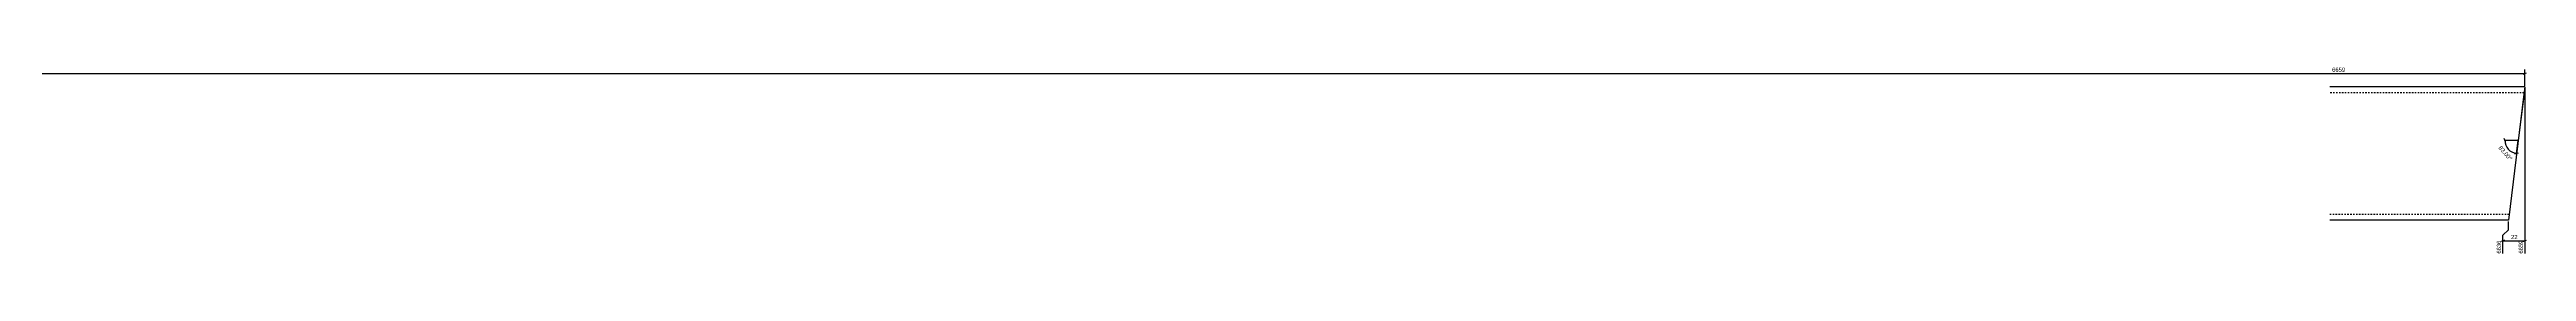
# Model space of a CAD drawing. Header units: millimetres. Extents: x 4 to 6668, y 3 to 257.
# Drawn here: x 3336 to 6668, y 3 to 257 of the extents above; entities that cross this region are included whole.
import ezdxf

# ---------------------------------------------------------------- set-up
doc = ezdxf.new("R2010")
doc.units = ezdxf.units.MM
doc.linetypes.add('DXK_LINE_DOT2', pattern=[3.9198, 1.9599, -1.9599])
doc.layers.add('MÅLSÆTNING', color=7, linetype='Continuous')
doc.layers.add('STÅL', color=7, linetype='Continuous')
doc.styles.add('Arial Narrow', font='ARIALN.TTF', dxfattribs={"height": 0.2})

msp = doc.modelspace()

# ---------------------------------------------------------------- linework, layer by layer
at = {"layer": 'MÅLSÆTNING', "color": 7, "linetype": 'Continuous'}
for p, q in [((6.8, 247.4), (6665.3, 247.4)), ((6663, 246.5), (6667.5, 248.3)), ((6665.3, 230.9), (6665.3, 252.7)), ((6665.1, 227.9), (6654.2, 139.6)), ((6639.3, 155.2), (6637.5, 159.7)), ((6638.4, 157.5), (6656.4, 157.5)), ((6651.9, 139), (6656.6, 140.3)), ((6654.2, 139.6), (6656.4, 157.5)), ((6635.7, 29.2), (6643.2, 36.7)), ((6643.2, 36.7), (6643.2, 47.9)), ((6637.9, 22.6), (6633.4, 20.8)), ((6635.7, 4.5), (6635.7, 29.2)), ((6635.7, 21.7), (6665.3, 21.7)), ((6663, 20.8), (6667.5, 22.6))]:
    msp.add_line(p, q, dxfattribs=at)
msp.add_arc((6656.4, 157.5), 18, 180, 263, dxfattribs=at)
at = {"layer": 'STÅL', "color": 2, "linetype": 'Continuous'}
for p, q in [((6665.3, 229.4), (6403.2, 229.4)), ((6664, 219.5), (6643.2, 49.4)), ((6665.3, 229.4), (6664, 219.5)), ((6643.2, 49.4), (6403.2, 49.4))]:
    msp.add_line(p, q, dxfattribs=at)
at = {"layer": 'STÅL', "color": 7, "linetype": 'DXK_LINE_DOT2'}
for p, q in [((6664.3, 221.4), (6403.2, 221.4)), ((6644.1, 57.4), (6403.2, 57.4))]:
    msp.add_line(p, q, dxfattribs=at)

# ---------------------------------------------------------------- next in the draw order: wipeouts: each hides what was drawn before it
at = {"color": 0}
for points in [[(6422, 248.5), (6422, 256.9), (6404.9, 256.9), (6404.9, 248.5)], [(6642.3, 130.3), (6648.6, 135.9), (6634, 152.4), (6627.7, 146.8)]]:
    msp.add_wipeout(points, dxfattribs=at).dxf.layer = 'MÅLSÆTNING'

# ---------------------------------------------------------------- next in the draw order: linework, layer by layer
at = {"layer": 'MÅLSÆTNING', "color": 7, "linetype": 'Continuous'}
msp.add_line((6665.3, 227.9), (6665.3, 4.5), dxfattribs=at)

# ---------------------------------------------------------------- next in the draw order: texts
at = {"layer": 'MÅLSÆTNING', "color": 3, "style": 'Arial Narrow'}
msp.add_text('6659', height=5.73, dxfattribs=at).set_placement((6406.1, 249.7))
msp.add_text('83.00°', height=5.73, rotation=-48.5009, dxfattribs=at).set_placement((6629.4, 146.7))

# ---------------------------------------------------------------- next in the draw order: wipeouts: each hides what was drawn before it
at = {"color": 0}
msp.add_wipeout([(6655.3, 22.8), (6655.3, 31.2), (6645.6, 31.2), (6645.6, 22.8)], dxfattribs=at).dxf.layer = 'MÅLSÆTNING'

# ---------------------------------------------------------------- next in the draw order: wipeouts: each hides what was drawn before it
at = {"color": 0, "linetype": 'Continuous'}
for points in [[(6634.5, 20.3), (6626.1, 20.3), (6626.1, 3.3), (6634.5, 3.3)], [(6664.1, 20.3), (6655.7, 20.3), (6655.7, 3.3), (6664.1, 3.3)]]:
    msp.add_wipeout(points, dxfattribs=at).dxf.layer = 'MÅLSÆTNING'

# ---------------------------------------------------------------- next in the draw order: texts
at = {"layer": 'MÅLSÆTNING', "color": 3, "linetype": 'Continuous', "style": 'Arial Narrow'}
for s, p in [('6636', (6633.3, 4.5)), ('6659', (6662.9, 4.5))]:
    msp.add_text(s, height=5.73, rotation=90.0002, dxfattribs=at).set_placement(p)
at = {"layer": 'MÅLSÆTNING', "color": 3, "style": 'Arial Narrow'}
msp.add_text('22', height=5.73, dxfattribs=at).set_placement((6646.8, 24))

doc.saveas('drawing.dxf')
